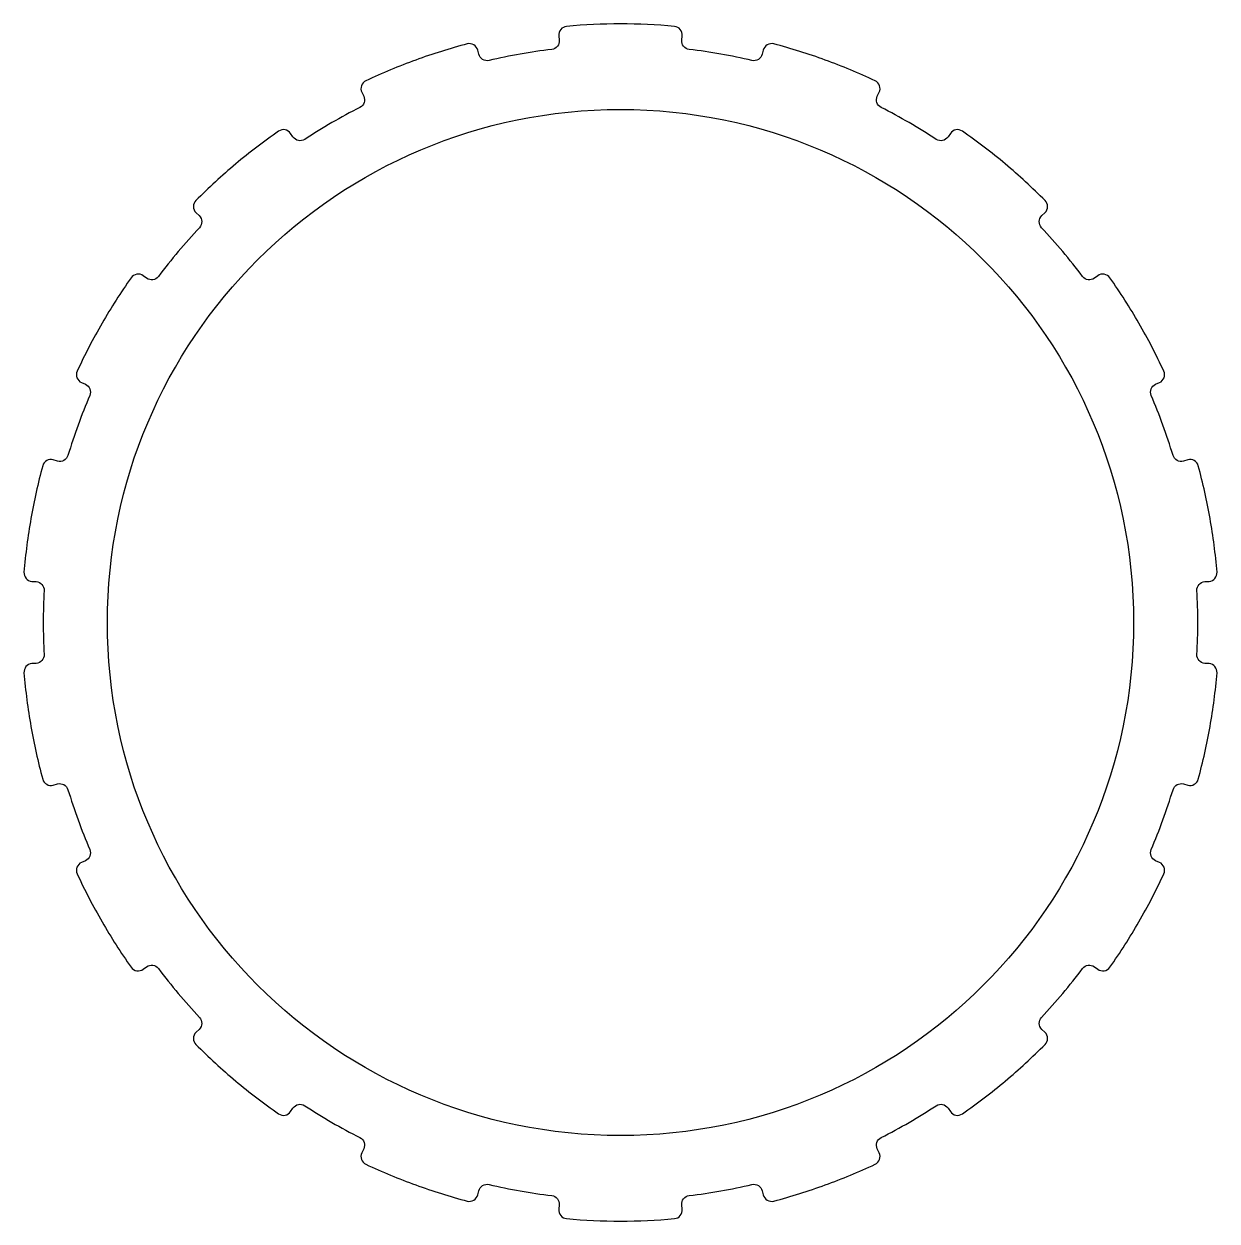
# Model space of a CAD drawing. Extents: x 167.6 to 195.5, y 210.4 to 238.4.
import ezdxf

# ---------------------------------------------------------------- set-up
doc = ezdxf.new("R2010")
doc.units = 0
doc.layers.get('0').update_dxf_attribs({"linetype": 'CONTINUOUS'})

msp = doc.modelspace()

# ---------------------------------------------------------------- linework, layer by layer
at = {"ltscale": 2}
msp.add_lwpolyline([(181.522, 210.436, 0.02256), (182.784, 210.493, 0.418465), (182.964, 210.713), (182.954, 210.813, -0.409944), (183.129, 211.032, 0.027614), (184.596, 211.291, -0.409944), (184.836, 211.145), (184.86, 211.048, 0.418465), (185.106, 210.903, 0.02256), (186.31, 211.281, 0.02256), (187.476, 211.765, 0.418465), (187.571, 212.034), (187.527, 212.124, -0.409944), (187.617, 212.39, 0.027614), (188.907, 213.135, -0.409944), (189.182, 213.08), (189.238, 212.997, 0.418465), (189.518, 212.944, 0.02256), (190.521, 213.712, 0.02256), (191.451, 214.566, 0.418465), (191.448, 214.851), (191.376, 214.92, -0.409944), (191.369, 215.201, 0.027614), (192.327, 216.343, -0.409944), (192.604, 216.384), (192.685, 216.326, 0.418465), (192.966, 216.372, 0.02256), (193.646, 217.436, 0.02256), (194.228, 218.557, 0.418465), (194.128, 218.824), (194.036, 218.865, -0.409944), (193.934, 219.126, 0.027614), (194.443, 220.526, -0.409944), (194.69, 220.66), (194.786, 220.633, 0.418465), (195.034, 220.773, 0.02256), (195.309, 222.005, 0.02256), (195.472, 223.257, 0.418465), (195.287, 223.474), (195.187, 223.481, -0.409944), (195.002, 223.691, 0.027614), (195.002, 225.181, -0.409944), (195.187, 225.392), (195.287, 225.399, 0.418465), (195.472, 225.615, 0.02256), (195.309, 226.867, 0.02256), (195.034, 228.1, 0.418465), (194.786, 228.24), (194.69, 228.212, -0.409944), (194.443, 228.346, 0.027614), (193.934, 229.747, -0.409944), (194.036, 230.008), (194.128, 230.049, 0.418465), (194.228, 230.315, 0.02256), (193.646, 231.436, 0.02256), (192.966, 232.5, 0.418465), (192.685, 232.547), (192.604, 232.488, -0.409944), (192.327, 232.53, 0.027614), (191.369, 233.671, -0.409944), (191.376, 233.952), (191.448, 234.022, 0.418465), (191.451, 234.306, 0.02256), (190.521, 235.161, 0.02256), (189.518, 235.928, 0.418465), (189.238, 235.876), (189.182, 235.793, -0.409944), (188.907, 235.737, 0.027614), (187.617, 236.482, -0.409944), (187.527, 236.748), (187.571, 236.838, 0.418465), (187.476, 237.107, 0.02256), (186.31, 237.592, 0.02256), (185.106, 237.97, 0.418465), (184.86, 237.825), (184.836, 237.728, -0.409944), (184.596, 237.582, 0.027614), (183.129, 237.84, -0.409944), (182.954, 238.06), (182.964, 238.159, 0.418465), (182.784, 238.379, 0.02256), (181.522, 238.436, 0.02256), (180.261, 238.379, 0.418465), (180.08, 238.159), (180.09, 238.06, -0.409944), (179.915, 237.84, 0.027614), (178.448, 237.582, -0.409944), (178.208, 237.728), (178.184, 237.825, 0.418465), (177.939, 237.97, 0.02256), (176.734, 237.592, 0.02256), (175.568, 237.107, 0.418465), (175.473, 236.838), (175.517, 236.748, -0.409944), (175.428, 236.482, 0.027614), (174.137, 235.737, -0.409944), (173.862, 235.793), (173.806, 235.876, 0.418465), (173.526, 235.928, 0.02256), (172.523, 235.161, 0.02256), (171.593, 234.306, 0.418465), (171.596, 234.022), (171.668, 233.952, -0.409944), (171.675, 233.671, 0.027614), (170.717, 232.53, -0.409944), (170.44, 232.488), (170.359, 232.547, 0.418465), (170.078, 232.5, 0.02256), (169.398, 231.436, 0.02256), (168.816, 230.315, 0.418465), (168.916, 230.049), (169.008, 230.008, -0.409944), (169.11, 229.747, 0.027614), (168.601, 228.346, -0.409944), (168.354, 228.212), (168.258, 228.24, 0.418465), (168.01, 228.1, 0.02256), (167.735, 226.867, 0.02256), (167.572, 225.615, 0.418465), (167.757, 225.399), (167.857, 225.392, -0.409944), (168.043, 225.181, 0.027614), (168.043, 223.691, -0.409944), (167.857, 223.481), (167.757, 223.474, 0.418465), (167.572, 223.257, 0.02256), (167.735, 222.005, 0.02256), (168.01, 220.773, 0.418465), (168.258, 220.633), (168.354, 220.66, -0.409944), (168.601, 220.526, 0.027614), (169.11, 219.126, -0.409944), (169.008, 218.865), (168.916, 218.824, 0.418465), (168.816, 218.557, 0.02256), (169.398, 217.436, 0.02256), (170.078, 216.372, 0.418465), (170.359, 216.326), (170.44, 216.384, -0.409944), (170.717, 216.343, 0.027614), (171.675, 215.201, -0.409944), (171.668, 214.92), (171.596, 214.851, 0.418465), (171.593, 214.566, 0.02256), (172.523, 213.712, 0.02256), (173.526, 212.944, 0.418465), (173.806, 212.997), (173.862, 213.08, -0.409944), (174.137, 213.135, 0.027614), (175.428, 212.39, -0.409944), (175.517, 212.124), (175.473, 212.034, 0.418465), (175.568, 211.765, 0.02256), (176.734, 211.281, 0.02256), (177.939, 210.903, 0.418465), (178.184, 211.048), (178.208, 211.145, -0.409944), (178.448, 211.291, 0.027614), (179.915, 211.032, -0.409944), (180.09, 210.813), (180.08, 210.713, 0.418465), (180.261, 210.493, 0.02256)], format="xyb", close=True, dxfattribs=at)
msp.add_circle((181.522, 224.436), 12, dxfattribs=at)

doc.saveas('drawing.dxf')
